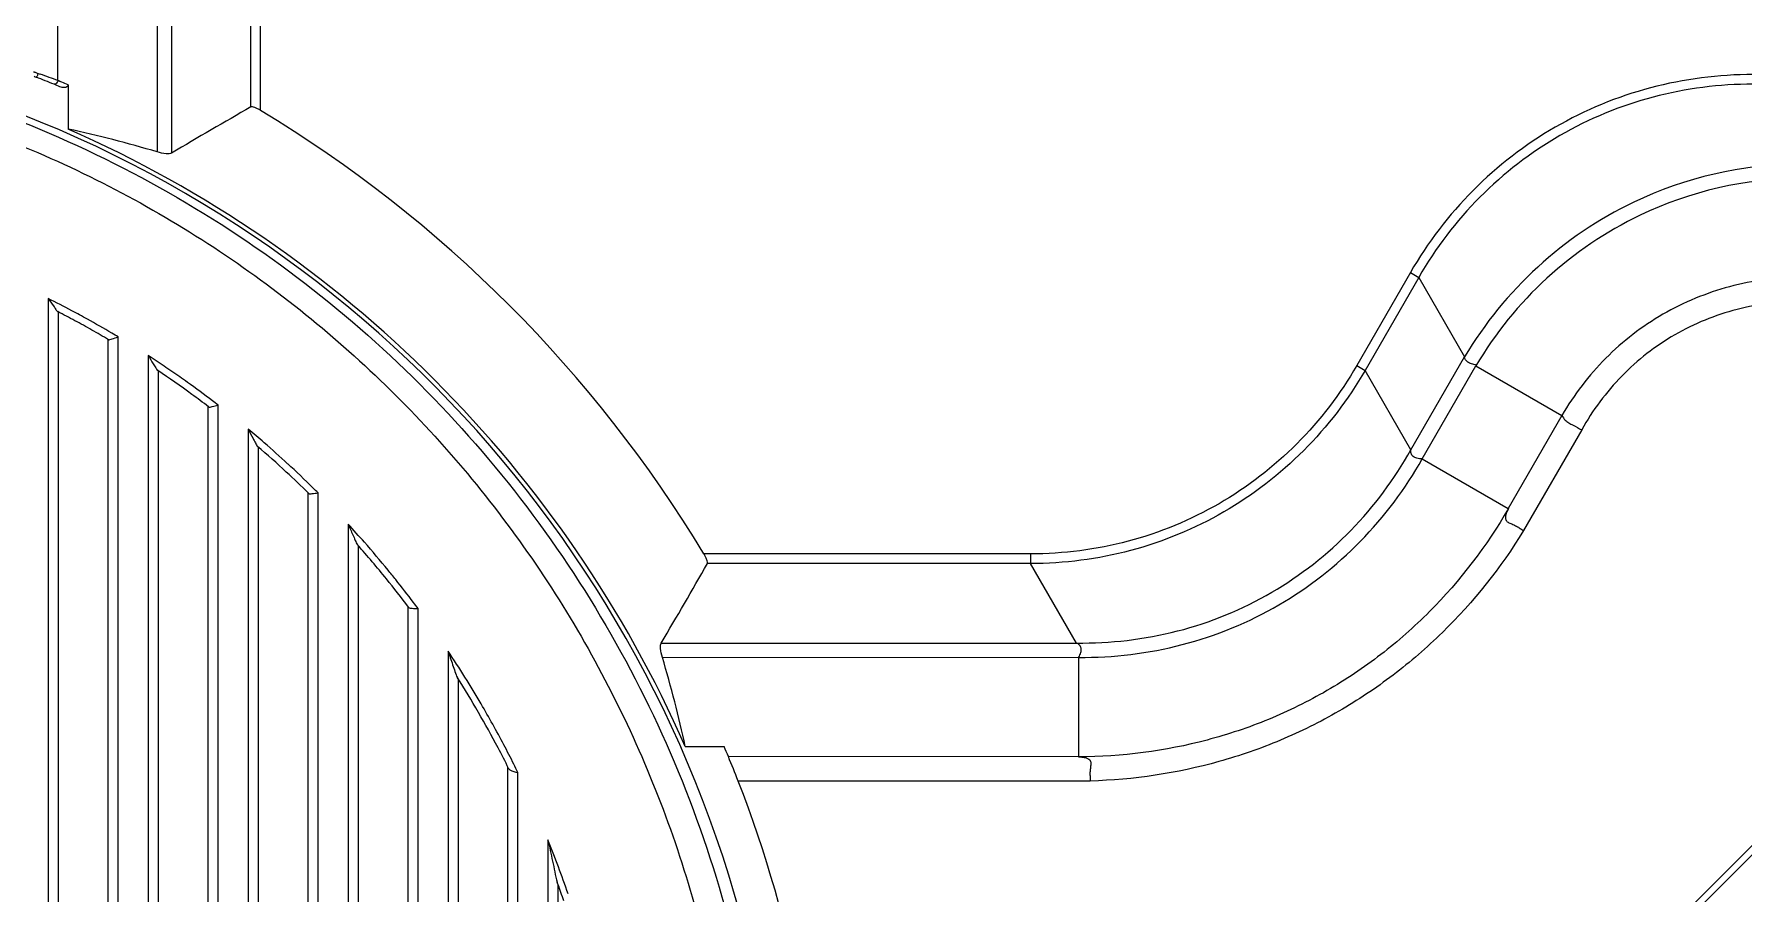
# Model space of a CAD drawing. Header units: millimetres. Extents: x -1070 to 42146, y 1440 to 12921.
# Drawn here: x 2330.1 to 2415.7, y 3288.4 to 3331.4 of the extents above; entities that cross this region are included whole.
import ezdxf

# ---------------------------------------------------------------- set-up
doc = ezdxf.new("R2010")
doc.units = ezdxf.units.MM
doc.layers.add('n', color=7, linetype='Continuous')

msp = doc.modelspace()

# ---------------------------------------------------------------- linework, layer by layer
at = {"layer": 'n', "color": 7, "linetype": 'Continuous', "lineweight": -3, "true_color": 0xffffff}
for p, q in [((2331.321, 3329.083), (2331.319, 3346.332)), ((2336.288, 3346.332), (2336.287, 3325.515)), ((2337.001, 3346.23), (2337.001, 3325.455)), ((2340.977, 3327.765), (2340.977, 3343.935)), ((2341.46, 3327.592), (2341.46, 3343.935)), ((2330.335, 3329.439), (2330.437, 3329.403)), ((2331.825, 3328.873), (2331.825, 3326.659)), ((2398.974, 3319.485), (2396.289, 3314.835)), ((2399.392, 3319.244), (2396.707, 3314.594)), ((2398.974, 3319.485), (2399.392, 3319.244)), ((2399.392, 3319.244), (2401.687, 3315.268)), ((2330.833, 3318.186), (2330.833, 3317.528)), ((2330.833, 3317.528), (2330.833, 3231.541)), ((2331.333, 3317.519), (2331.333, 3231.541)), ((2333.833, 3231.541), (2333.833, 3316.139)), ((2334.333, 3316.128), (2334.333, 3316.266)), ((2334.333, 3231.541), (2334.333, 3316.128)), ((2335.833, 3315.331), (2335.833, 3314.583)), ((2396.289, 3314.835), (2396.707, 3314.594)), ((2399.003, 3310.618), (2401.687, 3315.268)), ((2399.569, 3310.174), (2402.256, 3314.823)), ((2402.256, 3314.823), (2406.555, 3312.341)), ((2335.833, 3314.583), (2335.833, 3231.541)), ((2336.333, 3314.57), (2336.333, 3231.541)), ((2399.003, 3310.618), (2396.707, 3314.594)), ((2338.833, 3231.541), (2338.833, 3312.79)), ((2339.333, 3312.774), (2339.333, 3312.857)), ((2339.333, 3231.541), (2339.333, 3312.774)), ((2406.555, 3312.341), (2403.873, 3307.689)), ((2340.833, 3311.657), (2340.833, 3310.79)), ((2407.543, 3311.616), (2404.638, 3306.584)), ((2340.833, 3310.79), (2340.833, 3231.541)), ((2341.333, 3310.771), (2341.333, 3231.541)), ((2399.569, 3310.174), (2403.873, 3307.689)), ((2343.833, 3231.541), (2343.833, 3308.473)), ((2344.333, 3231.541), (2344.333, 3308.468)), ((2345.833, 3306.908), (2345.833, 3305.869)), ((2345.833, 3305.869), (2345.833, 3231.541)), ((2346.333, 3305.841), (2346.333, 3231.541)), ((2379.977, 3305.417), (2363.634, 3305.417)), ((2379.977, 3305.417), (2379.977, 3304.934)), ((2379.977, 3304.934), (2363.807, 3304.934)), ((2382.272, 3300.959), (2379.977, 3304.934)), ((2400.533, 3275.306), (2428.818, 3303.59)), ((2400.763, 3275.076), (2429.047, 3303.361)), ((2348.833, 3302.686), (2348.833, 3302.79)), ((2348.833, 3231.541), (2348.833, 3302.686)), ((2349.333, 3231.541), (2349.333, 3302.686)), ((2350.833, 3300.561), (2350.833, 3299.227)), ((2361.497, 3300.959), (2382.272, 3300.959)), ((2361.557, 3300.244), (2382.374, 3300.246)), ((2382.374, 3300.246), (2382.374, 3295.277)), ((2350.833, 3299.227), (2350.833, 3231.541)), ((2351.333, 3299.181), (2351.333, 3231.541)), ((2362.702, 3295.783), (2364.647, 3295.783)), ((2382.374, 3295.277), (2364.858, 3295.279)), ((2353.833, 3294.479), (2353.833, 3294.757)), ((2353.833, 3231.541), (2353.833, 3294.479)), ((2354.333, 3231.541), (2354.333, 3294.479)), ((2382.961, 3294.062), (2365.348, 3294.062)), ((2355.833, 3291.116), (2355.833, 3289.001)), ((2355.833, 3289.001), (2355.833, 3288.904)), ((2355.833, 3288.904), (2355.833, 3231.541)), ((2356.333, 3288.904), (2356.333, 3231.541))]:
    msp.add_line(p, q, dxfattribs=at)
for centre, radius, start, end in [((2335.366, 3343.681), 15.104, 249.61127, 249.76463), ((2335.389, 3343.742), 15.169, 249.76468, 250.0728), ((2335.379, 3343.714), 15.139, 250.07235, 250.54147), ((2305.76, 3259.883), 73.77, 69.72675, 70.45769), ((2334.983, 3341.337), 12.982, 248.05977, 248.56645), ((2307.583, 3271.541), 62, 67.68537, 68.56649), ((2307.583, 3271.541), 62, 67.38915, 67.68537), ((2307.704, 3271.54), 62.2, 67.49303, 67.68538), ((2307.705, 3271.541), 62.2, 67.18265, 67.49303), ((2464.772, 3110.148), 250.365, 119.63408, 120.68636), ((2307.583, 3271.541), 60, 7.6186, 68.56649), ((2307.583, 3271.541), 65.493, 31.14836, 58.85164), ((2307.583, 3271.541), 60.214, 23.74111, 66.25889), ((2418.664, 3305.168), 19.759, 90.71195, 115.53812), ((2418.704, 3305.088), 19.125, 90.55289, 115.52307), ((2418.663, 3305.187), 19.742, 115.55853, 149.29769), ((2418.699, 3305.125), 19.09, 115.55884, 149.4687), ((2307.576, 3271.643), 52.03, 61.9852, 63.44859), ((2307.583, 3271.541), 51.75, 61.63543, 62.70375), ((2307.572, 3271.636), 52.038, 61.49693, 61.98523), ((2307.583, 3271.541), 51.75, 60.56588, 61.63543), ((2307.571, 3271.634), 52.04, 61.00833, 61.49693), ((2307.57, 3271.633), 52.041, 59.45414, 61.00832), ((2307.583, 3271.541), 51.75, 59.4953, 60.56588), ((2307.578, 3271.647), 52.025, 59.05179, 59.45409), ((2307.568, 3271.63), 52.045, 56.0593, 57.10619), ((2307.569, 3271.631), 52.044, 55.01126, 56.05929), ((2307.583, 3271.541), 51.75, 53.97615, 56.27727), ((2307.564, 3271.625), 52.051, 54.48677, 55.01125), ((2307.56, 3271.618), 52.06, 52.77955, 54.48675), ((2307.583, 3271.541), 51.75, 52.82384, 53.97615), ((2307.57, 3271.632), 52.042, 52.38679, 52.77949), ((2307.557, 3271.616), 52.063, 49.11563, 50.27217), ((2307.583, 3271.541), 51.75, 47.20052, 49.32654), ((2307.556, 3271.614), 52.065, 47.37881, 49.11556), ((2307.549, 3271.606), 52.076, 45.45551, 47.37874), ((2307.583, 3271.541), 51.75, 45.4977, 47.20052), ((2307.561, 3271.619), 52.058, 45.06013, 45.45544), ((2307.547, 3271.605), 52.078, 41.33825, 42.67859), ((2307.583, 3271.541), 51.75, 39.0796, 41.55608), ((2307.538, 3271.597), 52.09, 39.32709, 41.33822), ((2307.545, 3271.603), 52.081, 38.65621, 39.32701), ((2146.19, 3428.73), 250.365, 329.31364, 330.36592), ((2307.583, 3271.541), 51.75, 37.09625, 39.0796), ((2307.535, 3271.595), 52.094, 37.06527, 38.65612), ((2307.536, 3271.596), 52.093, 36.64345, 37.06528), ((2307.522, 3271.587), 52.109, 32.06576, 33.78193), ((2307.583, 3271.541), 51.75, 27.85833, 32.34429), ((2307.525, 3271.589), 52.105, 30.34993, 32.06575), ((2307.518, 3271.584), 52.114, 27.77629, 30.34964), ((2307.583, 3271.541), 51.75, 26.57731, 27.85833), ((2307.511, 3271.581), 52.122, 26.57956, 27.77619), ((2307.583, 3271.541), 62, 22.51225, 23.01732), ((2307.583, 3271.541), 62, 21.29952, 22.51225), ((2307.523, 3271.587), 52.108, 26.06092, 26.57955), ((2307.583, 3271.541), 62, 0, 21.29952), ((2307.498, 3271.576), 52.135, 18.85232, 22.01126), ((2307.583, 3271.541), 51.75, 19.60204, 19.71889), ((2307.583, 3271.541), 51.75, 18.62013, 19.60204)]:
    msp.add_arc(centre, radius, start, end, dxfattribs=at)
for centre, major_axis, start_param, end_param in [((2319.44, 3271.541), (57.668, 0), 1.274335, 1.354331), ((2307.583, 3283.398), (0, 57.668), -1.354331, -1.274335)]:
    msp.add_ellipse(centre, major_axis=major_axis, ratio=0.978635, start_param=start_param, end_param=end_param, dxfattribs=at)
for points, knots in [([(2307.583, 3330.178), (2311.419, 3330.178), (2319.1, 3329.404), (2330.117, 3325.981), (2340.2, 3320.47), (2348.968, 3313.118), (2356.121, 3304.221), (2361.416, 3294.106), (2364.665, 3283.138), (2365.377, 3275.521), (2365.361, 3271.718)], [0, 0, 0, 0, 0.12618, 0.251951, 0.377099, 0.501674, 0.625939, 0.750239, 0.874872, 1, 1, 1, 1]), ([(2330.335, 3329.439), (2330.326, 3329.415), (2330.307, 3329.37), (2330.279, 3329.308), (2330.26, 3329.277), (2330.245, 3329.251), (2330.239, 3329.253)], [0, 0, 0, 0, 0.373952, 0.696035, 0.914021, 1, 1, 1, 1]), ([(2416.122, 3329.386), (2414.398, 3329.386), (2410.934, 3328.941), (2406.099, 3326.946), (2401.954, 3323.756), (2399.836, 3320.978), (2398.974, 3319.485)], [0, 0, 0, 0, 0.250018, 0.499998, 0.749978, 1, 1, 1, 1]), ([(2331.321, 3329.083), (2331.314, 3329.054), (2331.284, 3328.971), (2331.183, 3328.873), (2331.124, 3328.898)], [0, 0, 0, 0, 0.315921, 1, 1, 1, 1]), ([(2331.825, 3328.873), (2331.825, 3328.834), (2331.776, 3328.753), (2331.654, 3328.728), (2331.534, 3328.736), (2331.457, 3328.76), (2331.42, 3328.775)], [0, 0, 0, 0, 0.248136, 0.499256, 0.749365, 1, 1, 1, 1]), ([(2416.122, 3328.903), (2414.44, 3328.905), (2411.059, 3328.473), (2406.34, 3326.528), (2402.297, 3323.414), (2400.232, 3320.702), (2399.392, 3319.244)], [0, 0, 0, 0, 0.250021, 0.499998, 0.749975, 1, 1, 1, 1]), ([(2341.46, 3327.592), (2341.411, 3327.621), (2341.316, 3327.674), (2341.178, 3327.737), (2341.069, 3327.771), (2340.998, 3327.777), (2340.977, 3327.765)], [0, 0, 0, 0, 0.326159, 0.626074, 0.860922, 1, 1, 1, 1]), ([(2328.514, 3327.412), (2333.612, 3325.482), (2343.296, 3320.188), (2355.053, 3308.63), (2363.241, 3294.341), (2365.918, 3283.66), (2366.508, 3278.258)], [0, 0, 0, 0, 0.250948, 0.500524, 0.74983, 1, 1, 1, 1]), ([(2337.001, 3325.455), (2336.968, 3325.435), (2336.876, 3325.413), (2336.632, 3325.42), (2336.432, 3325.471), (2336.287, 3325.515)], [0, 0, 0, 0, 0.158155, 0.377862, 1, 1, 1, 1]), ([(2418.519, 3319.249), (2417.316, 3319.246), (2414.901, 3318.928), (2411.529, 3317.536), (2408.64, 3315.312), (2407.158, 3313.38), (2406.554, 3312.341)], [0, 0, 0, 0, 0.250154, 0.500172, 0.750113, 1, 1, 1, 1]), ([(2330.833, 3318.186), (2330.922, 3318.065), (2331.047, 3317.879), (2331.209, 3317.668), (2331.27, 3317.551), (2331.315, 3317.528)], [0, 0, 0, 0, 0.551101, 0.815682, 1, 1, 1, 1]), ([(2418.654, 3318.031), (2417.533, 3318.05), (2415.276, 3317.785), (2412.125, 3316.505), (2409.443, 3314.416), (2408.086, 3312.595), (2407.543, 3311.616)], [0, 0, 0, 0, 0.25017, 0.500186, 0.750118, 1, 1, 1, 1]), ([(2333.852, 3316.128), (2333.871, 3316.116), (2333.94, 3316.133), (2334.092, 3316.185), (2334.232, 3316.237), (2334.333, 3316.266)], [0, 0, 0, 0, 0.134977, 0.372667, 1, 1, 1, 1]), ([(2335.833, 3315.331), (2335.92, 3315.197), (2336.041, 3314.99), (2336.204, 3314.747), (2336.264, 3314.615), (2336.313, 3314.583)], [0, 0, 0, 0, 0.53933, 0.80254, 1, 1, 1, 1]), ([(2396.289, 3314.835), (2395.469, 3313.415), (2393.454, 3310.772), (2389.511, 3307.739), (2384.913, 3305.841), (2381.617, 3305.417), (2379.977, 3305.417)], [0, 0, 0, 0, 0.25002, 0.499999, 0.749979, 1, 1, 1, 1]), ([(2402.263, 3314.834), (2402.194, 3314.879), (2402.044, 3314.917), (2401.809, 3315.006), (2401.694, 3315.168), (2401.687, 3315.268)], [0, 0, 0, 0, 0.327098, 0.60031, 1, 1, 1, 1]), ([(2396.707, 3314.594), (2395.865, 3313.138), (2393.797, 3310.43), (2389.753, 3307.321), (2385.038, 3305.373), (2381.659, 3304.936), (2379.977, 3304.934)], [0, 0, 0, 0, 0.250022, 0.499999, 0.749977, 1, 1, 1, 1]), ([(2338.854, 3312.774), (2338.902, 3312.738), (2339.088, 3312.814), (2339.232, 3312.838), (2339.333, 3312.857)], [0, 0, 0, 0, 0.369154, 1, 1, 1, 1]), ([(2406.556, 3312.342), (2406.6, 3312.257), (2406.697, 3312.112), (2406.9, 3311.96), (2407.19, 3311.824), (2407.399, 3311.698), (2407.543, 3311.616)], [0, 0, 0, 0, 0.23089, 0.411833, 0.603056, 1, 1, 1, 1]), ([(2340.833, 3311.657), (2340.917, 3311.504), (2341.035, 3311.269), (2341.198, 3310.986), (2341.258, 3310.835), (2341.311, 3310.79)], [0, 0, 0, 0, 0.529158, 0.791045, 1, 1, 1, 1]), ([(2392.037, 3303.498), (2393.486, 3304.341), (2396.164, 3306.432), (2398.183, 3309.16), (2399.001, 3310.621)], [0, 0, 0, 0, 0.500194, 1, 1, 1, 1]), ([(2399.563, 3310.163), (2399.476, 3310.164), (2399.318, 3310.181), (2399.113, 3310.269), (2398.996, 3310.433), (2398.995, 3310.558), (2399.003, 3310.618)], [0, 0, 0, 0, 0.31444, 0.568692, 0.780656, 1, 1, 1, 1]), ([(2392.402, 3302.873), (2393.889, 3303.739), (2396.64, 3305.883), (2398.727, 3308.674), (2399.571, 3310.172)], [0, 0, 0, 0, 0.500137, 1, 1, 1, 1]), ([(2343.856, 3308.45), (2343.899, 3308.408), (2344.089, 3308.445), (2344.233, 3308.46), (2344.333, 3308.468)], [0, 0, 0, 0, 0.370746, 1, 1, 1, 1]), ([(2403.876, 3307.687), (2402.796, 3305.815), (2400.792, 3303.202), (2397.544, 3300.329), (2394.834, 3298.518), (2391.91, 3297.077), (2387.798, 3295.701), (2384.535, 3295.271), (2382.374, 3295.273)], [0, 0, 0, 0, 0.249752, 0.374903, 0.50005, 0.62519, 0.750314, 1, 1, 1, 1]), ([(2403.872, 3307.688), (2403.839, 3307.621), (2403.78, 3307.484), (2403.722, 3307.286), (2403.742, 3307.078), (2403.909, 3306.963), (2404.094, 3306.896), (2404.287, 3306.808), (2404.463, 3306.695), (2404.578, 3306.62), (2404.638, 3306.584)], [0, 0, 0, 0, 0.137189, 0.271302, 0.380746, 0.48894, 0.616787, 0.746964, 0.873291, 1, 1, 1, 1]), ([(2345.833, 3306.908), (2345.914, 3306.728), (2346.029, 3306.453), (2346.191, 3306.112), (2346.252, 3305.932), (2346.308, 3305.869)], [0, 0, 0, 0, 0.519025, 0.778526, 1, 1, 1, 1]), ([(2404.638, 3306.584), (2403.503, 3304.734), (2401.445, 3302.155), (2398.155, 3299.305), (2395.431, 3297.495), (2392.503, 3296.04), (2388.391, 3294.615), (2385.129, 3294.119), (2382.961, 3294.062)], [0, 0, 0, 0, 0.249783, 0.374919, 0.500054, 0.625175, 0.750282, 1, 1, 1, 1]), ([(2363.807, 3304.934), (2363.819, 3304.955), (2363.813, 3305.026), (2363.779, 3305.136), (2363.716, 3305.274), (2363.663, 3305.369), (2363.634, 3305.417)], [0, 0, 0, 0, 0.139087, 0.373937, 0.673851, 1, 1, 1, 1]), ([(2382.271, 3300.962), (2383.967, 3300.939), (2387.384, 3301.334), (2390.57, 3302.644), (2392.037, 3303.498)], [0, 0, 0, 0, 0.499783, 1, 1, 1, 1]), ([(2382.374, 3300.244), (2384.117, 3300.225), (2387.625, 3300.649), (2390.894, 3301.996), (2392.402, 3302.873)], [0, 0, 0, 0, 0.499864, 1, 1, 1, 1]), ([(2348.86, 3302.754), (2348.897, 3302.705), (2349.085, 3302.69), (2349.233, 3302.692), (2349.333, 3302.686)], [0, 0, 0, 0, 0.380674, 1, 1, 1, 1]), ([(2350.833, 3300.561), (2350.912, 3300.334), (2351.024, 3299.99), (2351.183, 3299.548), (2351.245, 3299.321), (2351.304, 3299.227)], [0, 0, 0, 0, 0.509412, 0.765547, 1, 1, 1, 1]), ([(2361.557, 3300.244), (2361.513, 3300.389), (2361.462, 3300.59), (2361.456, 3300.833), (2361.478, 3300.926), (2361.497, 3300.959)], [0, 0, 0, 0, 0.622059, 0.841793, 1, 1, 1, 1]), ([(2382.386, 3300.246), (2382.43, 3300.322), (2382.495, 3300.467), (2382.522, 3300.689), (2382.437, 3300.872), (2382.329, 3300.936), (2382.272, 3300.959)], [0, 0, 0, 0, 0.314406, 0.568236, 0.780282, 1, 1, 1, 1]), ([(2382.375, 3295.277), (2382.451, 3295.273), (2382.601, 3295.259), (2382.806, 3295.214), (2382.982, 3295.096), (2382.998, 3294.891), (2382.962, 3294.695), (2382.942, 3294.483), (2382.952, 3294.271), (2382.96, 3294.132), (2382.961, 3294.062)], [0, 0, 0, 0, 0.137658, 0.272383, 0.381516, 0.48905, 0.61693, 0.747202, 0.873416, 1, 1, 1, 1]), ([(2353.865, 3294.694), (2353.879, 3294.665), (2354.005, 3294.532), (2354.196, 3294.519), (2354.333, 3294.479)], [0, 0, 0, 0, 0.1877, 1, 1, 1, 1]), ([(2355.833, 3291.116), (2355.911, 3290.763), (2356.021, 3290.23), (2356.177, 3289.526), (2356.238, 3289.169), (2356.298, 3289.001)], [0, 0, 0, 0, 0.501231, 0.753637, 1, 1, 1, 1])]:
    msp.add_open_spline(points, degree=3, knots=knots, dxfattribs=at)

doc.saveas('drawing.dxf')
